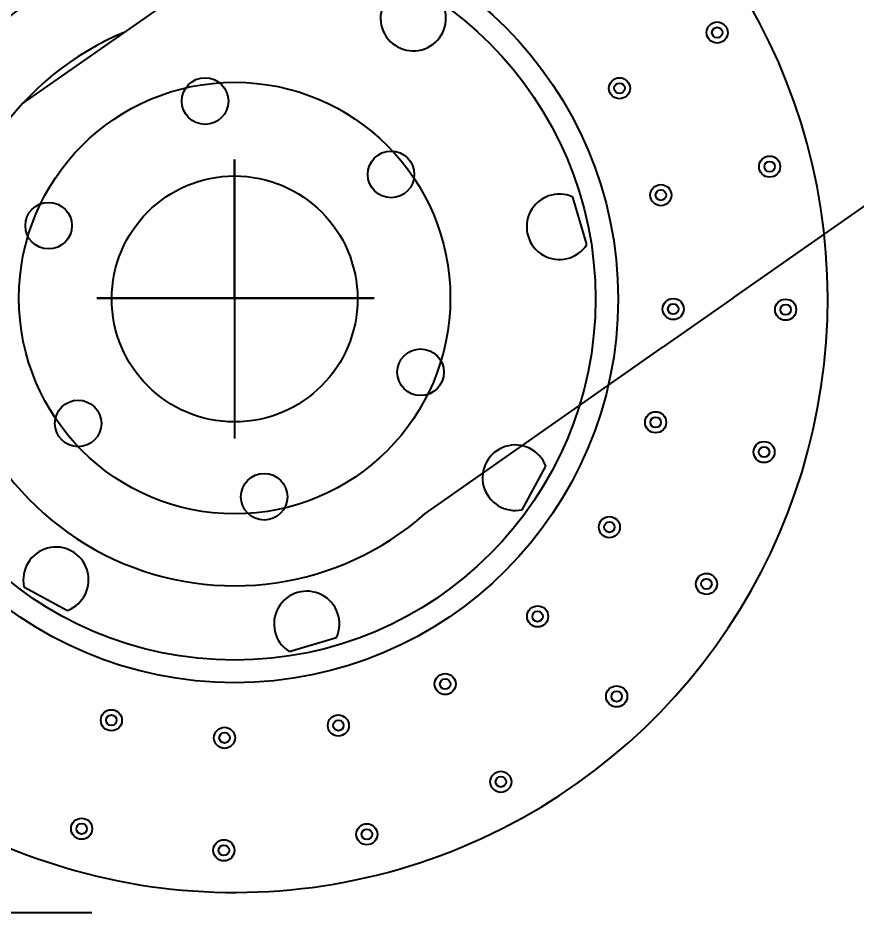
# Model space of a CAD drawing. Header units: metres. Extents: x 26.3 to 44.2, y 14.4 to 19.6.
# Drawn here: x 27.4736 to 27.5796, y 15.1271 to 15.241 of the extents above; entities that cross this region are included whole.
import ezdxf

# ---------------------------------------------------------------- set-up
doc = ezdxf.new("R2010")
doc.units = ezdxf.units.M
doc.header["$MEASUREMENT"] = 0
for name, color, linetype in [('Brakes', 11, 'Continuous'), ('Frame(Steel)', 140, 'Continuous'), ('Nuts and Bolts', 30, 'Continuous'), ('Spokes', 50, 'Continuous'), ('Tyres', 190, 'Continuous')]:
    doc.layers.add(name, color=color, linetype=linetype)
doc.layers.add('Dimensions', color=7, linetype='Continuous', plot=False)
doc.styles.get("Standard").update_dxf_attribs({"font": 'arial.ttf'})
doc.dimstyles.new('Annotative', dxfattribs={"dimscale": 0, "dimtxt": 0.18, "dimasz": 0.18, "dimexe": 0.18, "dimexo": 0.0625, "dimgap": 0.09, "dimtad": 0, "dimtih": 1, "dimtoh": 1, "dimdec": 4, "dimzin": 0, "dimdsep": 46, "dimtxsty": 'Standard', "dimcen": 0.09, "dimadec": 0, "dimazin": 0, "dimtfac": 1, "dimtdec": 4, "dimtofl": 0, "dimtmove": 0, "dimatfit": 3, "dimfxl": 1, "dimtolj": 1, "dimtzin": 0, "dimarcsym": 0})

# ---------------------------------------------------------------- blocks, each defined once
blk = doc.blocks.new('*D67')
at = {"layer": 'Defpoints', "color": 0, "transparency": 16777216}
for p in [(27.49856415733831, 15.2778901658686), (27.08740472940693, 15.12795817687585), (27.49856415733831, 15.12795817687585)]:
    blk.add_point(p, dxfattribs=at)
at = {"layer": 'Dimensions', "color": 0, "lineweight": -2, "transparency": 16777216}
for p, q in [((27.48293915733831, 15.2778901658686), (27.04240472940693, 15.2778901658686)), ((27.08740472940693, 15.2328901658686), (27.08740472940693, 15.17295817687585)), ((27.48293915733831, 15.12795817687585), (27.04240472940693, 15.12795817687585)), ((27.08740472940693, 15.12795817687585), (27.08740472940693, 15.08295817687585)), ((27.08740472940693, 15.08295817687585), (27.04240472940693, 15.08295817687585))]:
    blk.add_line(p, q, dxfattribs=at)
at = {"layer": 'Dimensions', "color": 0, "transparency": 16777216}
for points in [[(27.07990472940693, 15.2328901658686), (27.09490472940693, 15.2328901658686), (27.08740472940693, 15.2778901658686)], [(27.07990472940693, 15.17295817687585), (27.09490472940693, 15.17295817687585), (27.08740472940693, 15.12795817687585)]]:
    blk.add_solid(points, dxfattribs=at)
at = {"layer": 'Dimensions', "color": 0, "transparency": 16777216, "insert": (26.92645145519138, 15.08295817687584), "char_height": 0.045, "attachment_point": 5}
blk.add_mtext('\\A1;0.1499', dxfattribs=at)

msp = doc.modelspace()

# ---------------------------------------------------------------- linework, layer by layer
at = {"layer": 'Brakes'}
for q in [(27.50098388748578, 15.22312339726486), (27.51864293599323, 15.20561777824604)]:
    msp.add_line((27.50098388748578, 15.20561777824604), q, dxfattribs=at)
at = {"layer": 'Brakes', "linetype": 'ByBlock'}
for p, q in [((27.54551294813966, 15.21238665390039), (27.54374444163197, 15.21838477281858)), ((27.53733542184402, 15.17888481451356), (27.54032620946127, 15.18437664801914)), ((27.47436182034755, 15.16915534729354), (27.47985365385313, 15.16616455967629)), ((27.50786365973438, 15.16097782099789), (27.51386177865258, 15.1627463275056))]:
    msp.add_line(p, q, dxfattribs=at)
for centre, radius in [((27.50098388748578, 15.20550688165178), 0.04847466783459356), ((27.50098388748578, 15.20550688165178), 0.0456175666053), ((27.56198085656612, 15.23915758674195), 0.001334063500571599), ((27.56198085656612, 15.23915758674195), 0.0006633763485293871), ((27.49724749833936, 15.23049543073564), 0.00294310067975054), ((27.54963283617671, 15.23212137784671), 0.0013340635005716), ((27.54963283617671, 15.23212137784671), 0.0006633763485293873), ((27.52075641122291, 15.22123696411292), 0.00294310067975054), ((27.5686118786043, 15.22222378947969), 0.001334063500571598), ((27.5686118786043, 15.22222378947969), 0.0006633763485293867), ((27.50098388748578, 15.20550688165178), 0.0155348339714582), ((27.55486350193922, 15.2186232364347), 0.001334063500571599), ((27.55486350193922, 15.2186232364347), 0.0006633763485293872), ((27.47747497460224, 15.21476534827449), 0.002943100679750539), ((27.556422361017, 15.20423123712004), 0.001334063500571599), ((27.57063416480829, 15.20415076257495), 0.001334063500571598), ((27.556422361017, 15.20423123712004), 0.0006633763485293871), ((27.57063416480829, 15.20415076257495), 0.0006633763485293863), ((27.52449280036932, 15.19624841502907), 0.00294310067975054), ((27.48121136374864, 15.18977679919064), 0.002943100679750539), ((27.55420317974003, 15.18992617087211), 0.001334063500571599), ((27.55420317974003, 15.18992617087211), 0.0006633763485293869), ((27.56790989971527, 15.18617015294421), 0.001334063500571597), ((27.56790989971527, 15.18617015294421), 0.0006633763485293863), ((27.50472027663218, 15.18051833256792), 0.002943100679750539), ((27.54835719164497, 15.17668290431548), 0.001334063500571598), ((27.54835719164497, 15.17668290431548), 0.0006633763485293867), ((27.56062473748928, 15.16950730941943), 0.001334063500571597), ((27.56062473748928, 15.16950730941943), 0.0006633763485293863), ((27.53928279115956, 15.16540394418044), 0.001334063500571598), ((27.53928279115956, 15.16540394418044), 0.0006633763485293863), ((27.5275983836807, 15.15685793296083), 0.001334063500571597), ((27.5275983836807, 15.15685793296083), 0.0006633763485293863), ((27.54927514989672, 15.15529777725019), 0.001334063500571597), ((27.54927514989672, 15.15529777725019), 0.0006633763485293859), ((27.48540317670611, 15.15228758939752), 0.001334063500571596), ((27.48540317670611, 15.15228758939752), 0.0006633763485293855), ((27.5141002422687, 15.15162726719833), 0.001334063500571597), ((27.5141002422687, 15.15162726719833), 0.0006633763485293859), ((27.49970824295403, 15.15006840812056), 0.001334063500571596), ((27.49970824295403, 15.15006840812056), 0.0006633763485293857), ((27.53463459257593, 15.14450991257144), 0.001334063500571597), ((27.53463459257593, 15.14450991257144), 0.0006633763485293859), ((27.4816471587782, 15.13858086942228), 0.001334063500571596), ((27.4816471587782, 15.13858086942228), 0.0006633763485293855), ((27.51770079531367, 15.13787889053326), 0.001334063500571596), ((27.51770079531367, 15.13787889053326), 0.0006633763485293857), ((27.49962776840894, 15.13585660432927), 0.001334063500571596), ((27.49962776840894, 15.13585660432927), 0.0006633763485293855)]:
    msp.add_circle(centre, radius, dxfattribs=at)
for centre, radius, start, end in [((27.50098388748578, 15.20550688165178), 0.07496599449637159, 224.8385193297598, 135.4796601216781), ((27.52356658827999, 15.24097871311776), 0.004134048577322894, 110.5694533627399, 12.28616886044475), ((27.54203464092558, 15.21462087335338), 0.004134048577322893, 65.56945336277194, 327.2861688604955), ((27.53645571895176, 15.18292418085756), 0.004134048577322894, 20.56945336274009, 282.2861688604448), ((27.47840118669156, 15.1700350501858), 0.004134048577322901, 290.56945336274, 192.2861688604446), ((27.51009787918738, 15.16445612821198), 0.004134048577322888, 335.5694533627719, 237.2861688604958)]:
    msp.add_arc(centre, radius, start, end, dxfattribs=at)
at = {"layer": 'Brakes'}
msp.add_arc((27.50098388748578, 15.20561777824604), 0.03634905456, 112.4166768802164, 311.4070633158655, dxfattribs=at)
at = {"layer": 'Frame(Steel)'}
for p, q in [((27.47414886926935, 15.23013584433473), (27.700772458618, 15.3888193899328)), ((27.56397379759909, 15.20561777824604), (27.75441322712926, 15.33892011320887)), ((27.56397379759909, 15.20561777824604), (27.55515707286947, 15.19944631472043)), ((27.52502530965692, 15.17835491362409), (27.55515707286947, 15.19944631472043))]:
    msp.add_line(p, q, dxfattribs=at)
at = {"layer": 'Nuts and Bolts'}
for p, q in [((27.50098388748578, 15.22312339726486), (27.50098388748578, 15.1878903660387)), ((27.51864293599323, 15.20561777824604), (27.48357047258276, 15.20561777824604)), ((27.48357047258276, 15.20561777824604), (27.50098388748578, 15.20561777824604))]:
    msp.add_line(p, q, dxfattribs=at)
at = {"layer": 'Spokes'}
for centre, radius in [((27.50098388748578, 15.20550688165178), 0.12), ((27.50098388748578, 15.20561777824604), 0.02726179092)]:
    msp.add_circle(centre, radius, dxfattribs=at)
at = {"layer": 'Tyres'}
for radius, start, end in [(0.2498997501, 43.16132281393833, 26.68011189539778), (0.23172522282, 43.80632544751386, 26.02310595256806), (0.2208077144671304, 44.24546749087928, 25.57576713474084)]:
    msp.add_arc((27.50098388748578, 15.20561777824604), radius, start, end, dxfattribs=at)

# ---------------------------------------------------------------- dimensions: what is measured, and where the dimension line sits
at = {"layer": 'Dimensions'}
dim = msp.add_linear_dim(base=(27.08740472940693, 15.12795817687585), p1=(27.4985641573383, 15.27789016586859), p2=(27.4985641573383, 15.12795817687585), angle=90, dimstyle='Annotative', dxfattribs=at)
dim.commit()
dim.dimension.update_dxf_attribs({"geometry": '*D67', "text_midpoint": (26.92645145519138, 15.08295817687584)})

doc.saveas('drawing.dxf')
